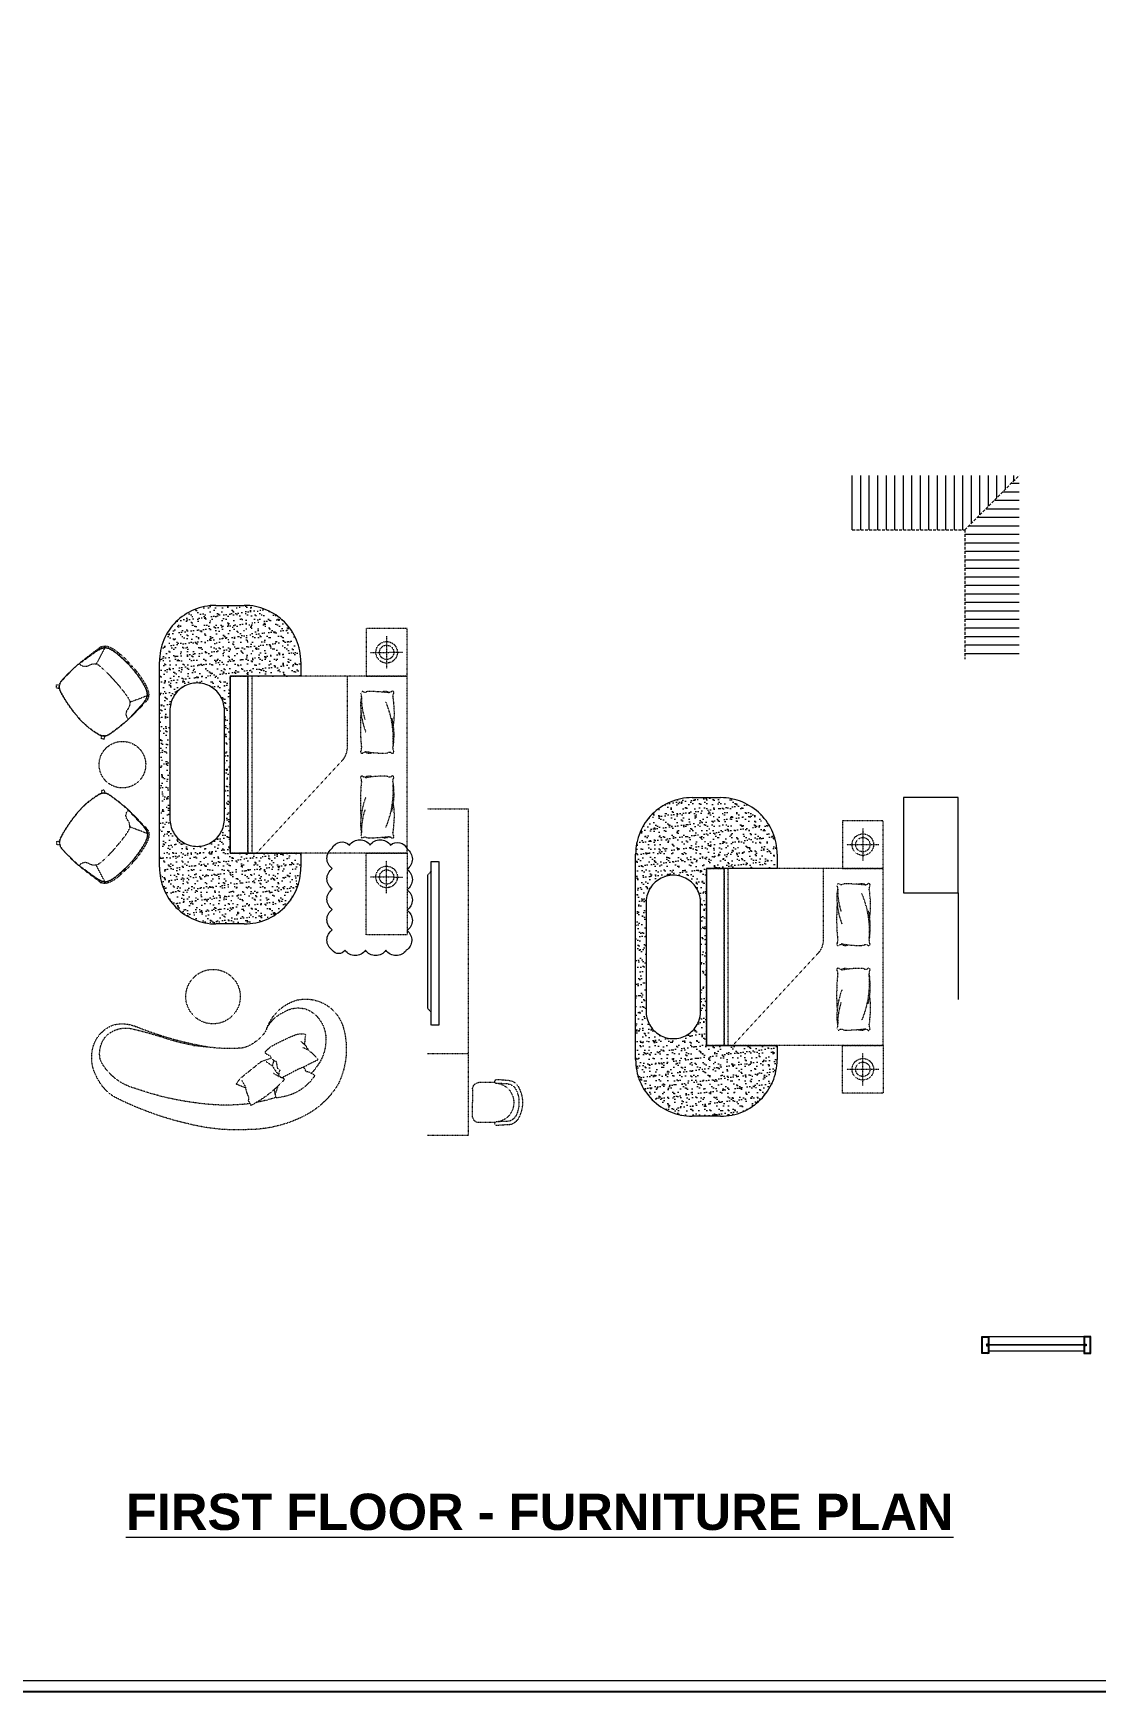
# Model space of a CAD drawing. Header units: inches. Extents: x 210804 to 214260, y -105030 to -103568.
# Drawn here: x 213355 to 213824, y -105030 to -104299 of the extents above; entities that cross this region are included whole.
import ezdxf

# ---------------------------------------------------------------- set-up
doc = ezdxf.new("R2010")
doc.units = ezdxf.units.IN
doc.header["$LTSCALE"] = 0.5
doc.header["$MEASUREMENT"] = 0
doc.linetypes.add('HIDDEN2', pattern=[0.1875, 0.125, -0.0625])
for name, color, linetype, lineweight in [('A3', 30, 'Continuous', 9), ('CUPBOARD', 37, 'Continuous', 13), ('FURNITURE', 253, 'HIDDEN2', 0), ('GLASS', 4, 'Continuous', 18), ('m.s.', 250, 'Continuous', 13), ('WALL', 5, 'Continuous', 25)]:
    doc.layers.add(name, color=color, linetype=linetype, lineweight=lineweight)
doc.layers.add('REVISION', color=1, linetype='Continuous', lineweight=9, true_color=0xff0000)
doc.styles.add('STYLE1', font='arial.ttf', dxfattribs={"height": 8})

# ---------------------------------------------------------------- blocks, each defined once
blk = doc.blocks.new('6r7uki')
at = {"layer": 'm.s.', "ltscale": 15}
h = blk.add_hatch(dxfattribs=at)
h.set_pattern_fill('ANSI31', color=256)
h.set_pattern_definition([(45, (0, 0), (-0.08838834765, 0.08838834765), [])])
h.paths.add_polyline_path([(210444.95, -105210.82), (210445.7, -105210.82), (210445.7, -105213.94), (210443.2, -105213.94), (210443.2, -105206.94), (210445.7, -105206.94), (210445.7, -105210.07), (210444.95, -105210.07)], flags=16)
h.paths.add_polyline_path([(210445.2, -105210.57), (210445.95, -105210.57), (210445.95, -105214.19), (210442.95, -105214.19), (210442.95, -105206.69), (210445.95, -105206.69), (210445.95, -105210.32), (210445.2, -105210.32)])
at = {"layer": 'm.s.', "ltscale": 2}
for points in [[(210445.2, -105210.57), (210445.95, -105210.57), (210445.95, -105214.19), (210442.95, -105214.19), (210442.95, -105206.69), (210445.95, -105206.69), (210445.95, -105210.32), (210445.2, -105210.32)], [(210444.95, -105210.82), (210445.7, -105210.82), (210445.7, -105213.94), (210443.2, -105213.94), (210443.2, -105206.94), (210445.7, -105206.94), (210445.7, -105210.07), (210444.95, -105210.07)]]:
    blk.add_lwpolyline(points, close=True, dxfattribs=at)
blk = doc.blocks.new('g1')
at = {"layer": 'GLASS', "ltscale": 15}
for p, q in [((210487.95, -105210.32), (210445.95, -105210.32)), ((210487.95, -105210.57), (210445.95, -105210.57))]:
    blk.add_line(p, q, dxfattribs=at)
at = {"layer": 'm.s.', "ltscale": 15}
for p, q in [((210445.95, -105206.69), (210487.95, -105206.69)), ((210487.95, -105213.19), (210445.95, -105213.19))]:
    blk.add_line(p, q, dxfattribs=at)
at = {"layer": 'WALL'}
blk.add_blockref('6r7uki', (0, 0), dxfattribs=at)
at = {"layer": 'WALL', "xscale": -1}
blk.add_blockref('6r7uki', (420933.89, 0), dxfattribs=at)
blk = doc.blocks.new('A$Ca07d81fb')
at = {"layer": 'FURNITURE', "ltscale": 502000}
h = blk.add_hatch(dxfattribs=at)
h.set_pattern_fill('AR-SAND', color=251, scale=2)
h.set_pattern_definition([(37.5, (-214133.1983, 98177.105), (-0.125986716, 3.85364754), [0, -3.04, 0, -3.4, 0, -3.25]), (7.5, (-214133.1983, 98177.105), (3.53955341, 5.64429213), [0, -1.64, 0, -2.74, 0, -1.05]), (327.5, (-214135.6583, 98177.105), (6.228283724, 0.011318107), [0, -1, 0, -3.6, 0, -4.7]), (317.5, (-214135.658, 98177.105), (6.01225321, 1.75535113), [0, -0.5, 0, -2.36, 0, -2.7])])
edge = h.paths.add_edge_path()
edge.add_arc((-92.55, 99.75), 12, 1.51974, 178.48026)
edge.add_line((-104.55, 100.06), (-104.55, 51.44))
edge.add_arc((-92.55, 51.75), 12, 181.51974, 358.48026)
edge.add_line((-80.55, 51.44), (-80.55, 100.06))
edge = h.paths.add_edge_path()
edge.add_line((-46.79, 114.75), (-77.99, 114.75))
edge.add_line((-77.99, 114.75), (-77.99, 36.75))
edge.add_line((-77.99, 36.75), (-46.79, 36.75))
edge.add_line((-46.79, 36.75), (-46.79, 30.51))
edge.add_arc((-71.75, 30.51), 24.96, 270, 359.99943, ccw=False)
edge.add_line((-71.75, 5.55), (-84.23, 5.55))
edge.add_arc((-84.23, 30.51), 24.96, 179.99943, 270, ccw=False)
edge.add_line((-109.2, 30.51), (-109.2, 120.99))
edge.add_arc((-84.23, 120.99), 24.96, 90, 179.99943, ccw=False)
edge.add_line((-84.23, 145.95), (-71.75, 145.95))
edge.add_arc((-71.75, 120.99), 24.96, -0.00057, 90, ccw=False)
edge.add_line((-46.79, 120.99), (-46.79, 114.75))
at = {"layer": 'FURNITURE', "transparency": 33554559}
for p, q in [((-8.99, 132.37), (-9, 118.13)), ((-16.12, 125.24), (-1.88, 125.26)), ((0, 114.75), (-70.13, 114.75)), ((0, 114.75), (-70.13, 114.75)), ((-70.13, 36.75), (-70.13, 114.75)), ((-70.13, 36.75), (-70.13, 114.75)), ((-68.35, 36.75), (-68.35, 114.75)), ((-68.35, 36.75), (-68.35, 114.75)), ((-26.28, 83.65), (-26.28, 114.75)), ((0, 36.75), (0, 114.75)), ((-28.77, 77.29), (-66.34, 36.75)), ((0, 36.75), (-74.06, 36.75)), ((0, 36.75), (-74.06, 36.75)), ((-8.99, 19.13), (-9, 33.37)), ((-16.12, 26.26), (-1.88, 26.24))]:
    blk.add_line(p, q, dxfattribs=at)
at = {"layer": 'FURNITURE', "ltscale": 502000, "transparency": 33554559}
blk.add_lwpolyline([(-46.79, 114.75), (-77.99, 114.75), (-77.99, 36.75), (-46.79, 36.75), (-46.79, 30.51, -0.414211), (-71.75, 5.55), (-84.23, 5.55, -0.414216), (-109.2, 30.51), (-109.2, 120.99, -0.414211), (-84.23, 145.95), (-71.75, 145.95, -0.414216), (-46.79, 120.99)], format="xyb", close=True, dxfattribs=at)
blk.add_lwpolyline([(-46.79, 114.75), (-77.99, 114.75), (-77.99, 36.75), (-46.79, 36.75), (-46.79, 30.51, -0.414211), (-71.75, 5.55), (-84.23, 5.55, -0.414216), (-109.2, 30.51), (-109.2, 120.99, -0.414211), (-84.23, 145.95), (-71.75, 145.95, -0.414216), (-46.79, 120.99)], format="xyb", close=True, dxfattribs=at)
at = {"layer": 'FURNITURE', "transparency": 33554559}
for points in [[(-17.99, 135.75), (-17.99, 114.75), (0, 114.75), (0, 135.75)], [(-70.13, 114.75), (-70.13, 36.75), (-77.99, 36.75), (-77.99, 114.75)], [(-70.13, 114.75), (-70.13, 36.75), (-77.99, 36.75), (-77.99, 114.75)], [(-17.99, 15.75), (-17.99, 36.75), (0, 36.75), (0, 15.75)]]:
    blk.add_lwpolyline(points, close=True, dxfattribs=at)
at = {"layer": 'FURNITURE', "ltscale": 502000, "transparency": 33554559}
for points in [[(-104.55, 100.06), (-104.55, 51.44)], [(-80.55, 51.44), (-80.55, 100.06)]]:
    blk.add_lwpolyline(points, dxfattribs=at)
at = {"layer": 'FURNITURE'}
for centre, radius in [((-9, 125.25), 4.75), ((-9, 125.25), 3.16), ((-9, 26.25), 4.75), ((-9, 26.25), 3.16)]:
    blk.add_circle(centre, radius, dxfattribs=at)
at = {"layer": 'FURNITURE', "ltscale": 502000, "transparency": 33554559}
for centre, start, end in [((-92.55, 99.75), 358.48026, 181.51974), ((-92.55, 51.75), 178.48026, 1.51974)]:
    blk.add_arc(centre, 12, start, end, dxfattribs=at)
at = {"layer": 'FURNITURE', "transparency": 33554559}
for centre, radius, start, end in [((-7.24, 102.56), 13.22, 166.48973, 179.9627), ((13.35, 102.32), 33.82, 179.57896, 200.9668), ((-21.88, 106.08), 1.83, 346.48973, 32.86463), ((-19.63, 107.32), 0.688, 78.58896, 162.69046), ((9.26, 105.07), 29.36, 178.87076, 198.72322), ((-18.57, 109.23), 1.55, 233.277, 289.92165), ((-16.72, 104.13), 3.88, 84.62712, 109.92165), ((-17.69, 25.29), 82.72, 83.04343, 89.07509), ((-9.6, 104.13), 3.88, 70.08046, 109.19622), ((-48.79, 87.03), 42.74, 354.86174, 22.89454), ((-7.75, 109.23), 1.55, 250.08046, 306.72512), ((-6.45, 107.49), 0.624, 328.40231, 126.72512), ((-4.44, 106.08), 1.83, 147.59106, 193.51239), ((-19.07, 102.56), 13.22, 0.03941, 13.51239), ((-39.21, 98.28), 33.63, 350.94981, 7.33711), ((-13.52, 111.85), 8.93, 327.59106, 328.40231), ((72.78, 92.57), 93.34, 175.87838, 185.7627), ((-33.6, 89.04), 27.89, 354.32241, 15.25898), ((-35.64, 83.65), 9.36, 317.182, 0), ((-19.87, 81.36), 0.624, 148.40231, 306.72512), ((-12.79, 77), 8.93, 147.59106, 148.40231), ((-21.88, 82.77), 1.83, 327.59106, 13.51239), ((-18.57, 79.62), 1.55, 70.08046, 126.72512), ((-11.21, 114.73), 33.89, 257.58828, 272.10845), ((-16.72, 84.72), 3.88, 250.08046, 287.20822), ((-9.6, 84.72), 3.88, 264.62712, 289.92165), ((-7.75, 79.62), 1.55, 53.277, 109.92165), ((-6.45, 81.36), 0.624, 233.277, 31.59981), ((-4.44, 82.77), 1.83, 166.48973, 212.41106), ((-19.07, 86.29), 13.22, 346.48973, 359.9627), ((-13.52, 77), 8.93, 31.59981, 32.41106), ((72.78, 58.93), 93.34, 174.2373, 184.12162), ((-19.87, 70.14), 0.624, 53.27488, 211.59769), ((-12.79, 74.5), 8.93, 211.59769, 212.40894), ((-21.88, 68.73), 1.83, 346.48761, 32.40894), ((-18.57, 71.88), 1.55, 233.27488, 289.91954), ((-11.21, 36.77), 33.89, 87.89155, 102.41172), ((-16.72, 66.78), 3.88, 72.79178, 109.91954), ((-9.6, 66.78), 3.88, 70.07835, 95.37288), ((-48.79, 64.47), 42.74, 337.10546, 5.13826), ((-7.75, 71.88), 1.55, 250.07835, 306.723), ((-6.45, 70.14), 0.624, 328.40019, 126.723), ((-4.44, 68.73), 1.83, 147.58894, 193.51027), ((-19.07, 65.21), 13.22, 0.0373, 13.51027), ((-13.52, 74.5), 8.93, 327.58894, 328.40019), ((13.35, 49.18), 33.82, 159.0332, 180.42104), ((-33.6, 62.46), 27.89, 344.74102, 5.67759), ((-39.21, 53.22), 33.63, 352.66289, 9.05019), ((9.26, 46.43), 29.36, 161.27678, 181.12924), ((-7.24, 48.94), 13.22, 180.0373, 193.51027), ((-21.88, 45.42), 1.83, 327.13537, 13.51027), ((-19.63, 44.18), 0.688, 197.30954, 281.41104), ((-17.69, 126.21), 82.72, 270.92491, 276.95657), ((-6.45, 44.01), 0.624, 233.27488, 31.59769), ((-4.44, 45.42), 1.83, 166.48761, 212.40894), ((-19.07, 48.94), 13.22, 346.48761, 359.96059), ((-13.52, 39.65), 8.93, 31.59769, 32.40894), ((-18.57, 42.27), 1.55, 70.07835, 126.723), ((-16.72, 47.37), 3.88, 250.07835, 275.37288), ((-9.6, 47.37), 3.88, 250.80378, 289.91954), ((-7.75, 42.27), 1.55, 53.27488, 109.91954)]:
    blk.add_arc(centre, radius, start, end, dxfattribs=at)
blk = doc.blocks.new('DR')
at = {"color": 0, "linetype": 'ByBlock', "lineweight": 0, "ltscale": 100, "transparency": 33554559}
blk.add_wipeout([(-928.47, -5624.9), (-928.22, -5624.03), (-927.79, -5623.2), (-927.2, -5622.37), (-925.97, -5621.57), (-924.4, -5620.85), (-922.37, -5620.25), (-919.78, -5619.75), (-915.11, -5619.21), (-910.6, -5619.1), (-906.19, -5619.22), (-901.26, -5619.82), (-897.26, -5620.77), (-895.39, -5621.63), (-894.38, -5622.36), (-893.71, -5623.16), (-893.23, -5624.07), (-892.88, -5625.8), (-892.65, -5628.48), (-892.38, -5632.26), (-892.17, -5636.45), (-892.1, -5642.91), (-892.36, -5647.06), (-892.49, -5648.41), (-892.73, -5650.53), (-892.9, -5651.33), (-893.21, -5652.06), (-893.52, -5652.58), (-893.86, -5653.01), (-894.32, -5653.48), (-894.85, -5653.88), (-895.54, -5654.25), (-896.29, -5654.51), (-898.36, -5654.98), (-900.86, -5655.47), (-906.34, -5656.2), (-910.05, -5656.44), (-912.61, -5656.49), (-915.07, -5656.41), (-916.39, -5656.31), (-919.65, -5655.88), (-922.15, -5655.36), (-924.05, -5654.85), (-925.18, -5654.5), (-925.95, -5654.24), (-926.62, -5653.88), (-927.27, -5653.37), (-927.72, -5652.89), (-927.95, -5652.58), (-928.37, -5651.84), (-928.67, -5650.96), (-928.85, -5649.71), (-928.94, -5648.84), (-929.41, -5641.66), (-929.41, -5638.02), (-929.04, -5631.62), (-928.69, -5626.89)], dxfattribs=at)
at = {"color": 0, "linetype": 'ByBlock', "transparency": 33554559}
for p, q in [((-928.65, -5624.69), (-928.47, -5624.93)), ((-927.16, -5622.42), (-923.5, -5631.98)), ((-894.31, -5622.42), (-897.97, -5631.98)), ((-892.82, -5624.69), (-893, -5624.93)), ((-928.82, -5653.8), (-927.95, -5652.58)), ((-927.82, -5654.78), (-926.62, -5653.88)), ((-893.65, -5654.78), (-894.85, -5653.88)), ((-892.65, -5653.8), (-893.52, -5652.58))]:
    blk.add_line(p, q, dxfattribs=at)
for centre, radius, start, end in [((-920.48, -5632.03), 10.98, 135.65185, 138.03097), ((-900.98, -5632.03), 10.98, 41.96903, 44.34815), ((-840.2, -5639.5), 89.23, 179.17085, 187.09132), ((-840.28, -5639.51), 89.04, 179.16059, 187.09113), ((-979.38, -5639.54), 87.23, 352.77472, 0.87035), ((-979.34, -5639.54), 87.31, 352.77271, 0.8774), ((-920.66, -5646.46), 10.98, 221.96903, 229.29464), ((-924, -5649.86), 4.79, 187.87979, 255.87239), ((-924, -5649.86), 4.68, 187.87979, 255.87239), ((-912.63, -5615.75), 40.73, 252.04788, 270), ((-912.63, -5615.75), 40.62, 252.04788, 270), ((-912.61, -5588.34), 68.03, 269.98275, 283.84864), ((-912.61, -5588.35), 68.13, 269.98277, 283.85775), ((-897.46, -5649.86), 4.68, 284.12761, 352.12021), ((-897.46, -5649.86), 4.79, 284.12761, 352.12021), ((-900.81, -5646.46), 10.98, 310.70536, 318.03097)]:
    blk.add_arc(centre, radius, start, end, dxfattribs=at)
for points, knots in [([(-929.42, -5638.21), (-929.36, -5637.31), (-929.3, -5636.42), (-929.14, -5634.5), (-929.05, -5634.37), (-928.86, -5632.62), (-928.77, -5631.9), (-928.59, -5630.69), (-928.51, -5630.21), (-928.34, -5627.1), (-928.26, -5626.72), (-928.1, -5626.05), (-928.03, -5625.76), (-927.87, -5625.17), (-927.78, -5624.88), (-927.54, -5624.25), (-927.38, -5623.92), (-927.07, -5623.42), (-926.93, -5623.24), (-926.63, -5622.91), (-926.46, -5622.77), (-926.02, -5622.43), (-925.74, -5622.26), (-924.63, -5621.67), (-923.76, -5621.37), (-922.3, -5620.97), (-921.71, -5620.84), (-920.54, -5620.61), (-919.95, -5620.51), (-918.77, -5620.33), (-918.17, -5620.25), (-916.99, -5620.11), (-916.39, -5620.05), (-915.24, -5619.94), (-914.69, -5619.9), (-913.63, -5619.85), (-913.13, -5619.83), (-912.63, -5619.81)], [0, 0, 0, 0, 5.74796, 5.74796, 12.340757, 12.340757, 17.006509, 17.006509, 20.135823, 20.135823, 22.622153, 22.622153, 24.553746, 24.553746, 26.485339, 26.485339, 28.773757, 28.773757, 30.157059, 30.157059, 31.540361, 31.540361, 33.599612, 33.599612, 39.421665, 39.421665, 43.243429, 43.243429, 47.065194, 47.065194, 50.898572, 50.898572, 54.731951, 54.731951, 58.281404, 58.281404, 61.495665, 61.495665, 61.495665, 61.495665]), ([(-928.21, -5624), (-928.16, -5623.89), (-928.11, -5623.79), (-927.96, -5623.48), (-927.84, -5623.28), (-927.62, -5622.95), (-927.52, -5622.82), (-927.25, -5622.5), (-927.06, -5622.33), (-926.68, -5622.02), (-926.49, -5621.88), (-926.09, -5621.63), (-925.88, -5621.51), (-925.47, -5621.3), (-925.26, -5621.2), (-924.63, -5620.93), (-924.21, -5620.77), (-923.34, -5620.5), (-922.89, -5620.38), (-921.1, -5619.95), (-919.75, -5619.73), (-917.06, -5619.38), (-915.71, -5619.24), (-913.79, -5619.13), (-913.23, -5619.11), (-912.63, -5619.09)], [27.175676, 27.175676, 27.175676, 27.175676, 27.823656, 27.823656, 29.059479, 29.059479, 29.904995, 29.904995, 31.205388, 31.205388, 32.505781, 32.505781, 33.852783, 33.852783, 35.199785, 35.199785, 37.893789, 37.893789, 40.732667, 40.732667, 49.327287, 49.327287, 57.921907, 57.921907, 61.439036, 61.439036, 61.439036, 61.439036]), ([(-893.26, -5624), (-893.31, -5623.89), (-893.35, -5623.79), (-893.51, -5623.48), (-893.62, -5623.28), (-893.85, -5622.95), (-893.95, -5622.82), (-894.22, -5622.5), (-894.41, -5622.33), (-894.78, -5622.02), (-894.98, -5621.88), (-895.38, -5621.63), (-895.59, -5621.51), (-896, -5621.3), (-896.21, -5621.2), (-896.83, -5620.93), (-897.26, -5620.77), (-898.13, -5620.5), (-898.57, -5620.38), (-900.37, -5619.95), (-901.72, -5619.73), (-904.41, -5619.38), (-905.76, -5619.24), (-907.68, -5619.13), (-908.24, -5619.11), (-912.63, -5619.09)], [27.175676, 27.175676, 27.175676, 27.175676, 27.823656, 27.823656, 29.059479, 29.059479, 29.904995, 29.904995, 31.205388, 31.205388, 32.505781, 32.505781, 33.852783, 33.852783, 35.199785, 35.199785, 37.893789, 37.893789, 40.732667, 40.732667, 49.327287, 49.327287, 57.921907, 57.921907, 61.439036, 61.439036, 61.439036, 61.439036]), ([(-892.04, -5638.21), (-892.11, -5637.31), (-892.17, -5636.42), (-892.32, -5634.5), (-892.41, -5634.37), (-892.61, -5632.62), (-892.7, -5631.9), (-892.88, -5630.69), (-892.96, -5630.21), (-893.13, -5627.1), (-893.21, -5626.72), (-893.37, -5626.05), (-893.44, -5625.76), (-893.6, -5625.17), (-893.69, -5624.88), (-893.93, -5624.25), (-894.08, -5623.92), (-894.4, -5623.42), (-894.53, -5623.24), (-894.84, -5622.91), (-895, -5622.77), (-895.44, -5622.43), (-895.73, -5622.26), (-896.84, -5621.67), (-897.71, -5621.37), (-899.17, -5620.97), (-899.75, -5620.84), (-900.93, -5620.61), (-901.52, -5620.51), (-902.7, -5620.33), (-903.29, -5620.25), (-904.48, -5620.11), (-905.08, -5620.05), (-906.23, -5619.94), (-906.78, -5619.9), (-907.84, -5619.85), (-908.34, -5619.83), (-912.62, -5619.81)], [0, 0, 0, 0, 5.74796, 5.74796, 12.340757, 12.340757, 17.006509, 17.006509, 20.135823, 20.135823, 22.622153, 22.622153, 24.553746, 24.553746, 26.485339, 26.485339, 28.773757, 28.773757, 30.157059, 30.157059, 31.540361, 31.540361, 33.599612, 33.599612, 39.421665, 39.421665, 43.243429, 43.243429, 47.065194, 47.065194, 50.898572, 50.898572, 54.731951, 54.731951, 58.281404, 58.281404, 61.495665, 61.495665, 61.495665, 61.495665]), ([(-929.42, -5638.21), (-929.29, -5635.69), (-929.25, -5634.42), (-929.02, -5631.32), (-928.66, -5626.23), (-928.46, -5624.67), (-928.24, -5624.09), (-928.21, -5624)], [4.269411, 4.269411, 4.269411, 4.269411, 9.136602, 18.143865, 24.218142, 27.578719, 28.182099, 28.182099, 28.182099, 28.182099]), ([(-892.04, -5638.21), (-892.18, -5635.69), (-892.22, -5634.42), (-892.45, -5631.32), (-892.81, -5626.23), (-893.01, -5624.67), (-893.22, -5624.09), (-893.26, -5624)], [4.269411, 4.269411, 4.269411, 4.269411, 9.136602, 18.143865, 24.218142, 27.578719, 28.182099, 28.182099, 28.182099, 28.182099])]:
    blk.add_open_spline(points, degree=3, knots=knots, dxfattribs=at)
for points in [[(-929.31, -5638.21), (-928.83, -5633.44), (-927.91, -5625.78), (-927.43, -5624.33), (-926.76, -5623.22), (-925.36, -5622.19), (-922.24, -5621.08), (-918.19, -5620.38), (-914.22, -5620), (-912.63, -5619.93)], [(-892.16, -5638.21), (-892.64, -5633.44), (-893.56, -5625.78), (-894.03, -5624.33), (-894.71, -5623.22), (-896.11, -5622.19), (-899.23, -5621.08), (-903.28, -5620.38), (-907.25, -5620), (-912.63, -5619.93)], [(-912.63, -5630.58), (-917.22, -5630.76), (-920.02, -5631.03), (-922.24, -5631.44), (-923.5, -5631.98), (-924.61, -5633.29), (-925.1, -5634.18), (-925.54, -5635.8), (-926.27, -5637.04), (-927.67, -5638.01), (-929.31, -5638.21)], [(-912.63, -5630.58), (-904.25, -5630.76), (-901.45, -5631.03), (-899.23, -5631.44), (-897.97, -5631.98), (-896.86, -5633.29), (-896.36, -5634.18), (-895.93, -5635.8), (-895.19, -5637.04), (-893.8, -5638.01), (-892.16, -5638.21)]]:
    blk.add_spline(points, degree=3, dxfattribs=at)
blk = doc.blocks.new('JHUHJHJHJHGHG')
at = {"layer": 'FURNITURE', "transparency": 33554559}
for p, q in [((239370.2, -92774.6), (239368.2, -92779.1)), ((239372.8, -92764.7), (239370, -92770.3)), ((239370, -92770.3), (239370.2, -92774.6)), ((239401.4, -92778.2), (239402.1, -92774)), ((239402.1, -92774), (239408.5, -92774.6)), ((239364.9, -92786), (239355.4, -92789.9)), ((239355.4, -92789.9), (239359.8, -92796.6)), ((239359.8, -92796.6), (239385.1, -92816.9)), ((239366.4, -92785.9), (239364.9, -92786)), ((239368.2, -92779.1), (239366.4, -92785.9)), ((239401.4, -92778.2), (239400.5, -92783.7)), ((239404.2, -92785.9), (239401.4, -92778.2)), ((239404.9, -92799.5), (239412.2, -92796.7)), ((239412.2, -92796.7), (239412.3, -92795.4)), ((239385.1, -92816.9), (239396.5, -92820.8)), ((239398.2, -92811.4), (239390.9, -92816.4)), ((239398.2, -92811.4), (239402.7, -92804.3)), ((239399.5, -92818.1), (239398.2, -92811.4)), ((239404.9, -92799.5), (239399.3, -92802.6)), ((239402.6, -92817.3), (239404, -92808.7)), ((239402.7, -92804.3), (239405.1, -92802.4)), ((239404, -92808.7), (239407, -92806.4)), ((239405.1, -92802.4), (239404.9, -92799.5)), ((239405.8, -92803.5), (239405.9, -92799.6)), ((239407, -92806.4), (239405.8, -92803.5)), ((239405.9, -92799.6), (239409.8, -92797.6)), ((239428.8, -92807.6), (239409.8, -92797.6)), ((239435, -92810.1), (239428.8, -92807.6)), ((239436.6, -92808.1), (239435, -92810.1)), ((239435, -92810.1), (239440.7, -92813.3)), ((239438.2, -92804.7), (239436.6, -92808.1)), ((239441.8, -92804.1), (239438.2, -92804.7)), ((239440.7, -92813.3), (239452.3, -92819)), ((239444.5, -92802.6), (239441.8, -92804.1)), ((239448.6, -92800.3), (239444.5, -92802.6)), ((239390.4, -92829.2), (239395.2, -92833.7)), ((239390.8, -92826), (239395.7, -92823.3)), ((239395.7, -92823.3), (239396.5, -92820.8)), ((239396.5, -92820.8), (239400.2, -92817.4)), ((239396.5, -92820.8), (239399.5, -92818.1)), ((239400.2, -92817.4), (239402.6, -92817.3)), ((239440.9, -92830), (239434.3, -92833.3)), ((239436.5, -92836.5), (239437.4, -92847.3)), ((239446.9, -92825.3), (239440.9, -92830)), ((239452.3, -92819), (239446.9, -92825.3))]:
    blk.add_line(p, q, dxfattribs=at)
for centre, radius, start, end in [((239356.4, -92970.5), 234.8, 86.6259, 103.3673), ((239367.9, -92886.5), 150.5, 64.8491, 89.1124), ((239385.6, -93119), 386.1, 102.4811, 117.0868), ((239390.2, -92841.7), 100.4, 31.6964, 65.5097), ((239243.2, -92824.6), 59.5, 124.1048, 158.9782), ((239351.7, -93113.2), 348.3, 97.3465, 109.3686), ((239343.3, -93006.3), 241.2, 84.7745, 98.8542), ((239339, -92976.2), 211.8, 81.1223, 82.8834), ((239308, -92888.8), 140, 41.8243, 62.4012), ((239339, -92976.2), 211.8, 72.6666, 79.0645), ((239400.2, -92831.7), 57.7, 32.9795, 81.7831), ((239252, -92847.5), 64.8, 104.1582, 151.615), ((239293.3, -92750.8), 81.1, 327.6254, 334.3743), ((239391.4, -92831.4), 94.4, 343.5616, 26.7449), ((239231.7, -92821.4), 47.8, 157.5792, 199.9798), ((239205.6, -92822.4), 12, 151.615, 169.8858), ((239365.6, -92870.6), 104.1, 32.1518, 40.7556), ((239409.1, -92842.6), 52.5, 354.0746, 36.8377), ((239222.7, -92823.8), 38.5, 198.0452, 252.5298), ((239225.6, -92826), 32.3, 169.8858, 218.1233), ((239386.8, -93225.6), 397.1, 100.7466, 112.508), ((239336.9, -93037.1), 203.7, 99.1986, 110.6421), ((239286.5, -92611.3), 225.3, 274.5313, 278.8586), ((239347.5, -93015.2), 183.1, 85.9079, 100.9333), ((239358.9, -92856.5), 24, 64.383, 85.9079), ((239345.3, -92884.7), 55.3, 40.8497, 64.383), ((239391.8, -92827.7), 2, 118.4993, 226.7107), ((239519.3, -92615.6), 251, 240.3604, 248.0716), ((239416.2, -92817.8), 27.6, 303.1616, 334.0995), ((239224.3, -92823.2), 33.2, 223.2626, 285.5828), ((239146.2, -92475.2), 389.8, 282.9026, 287.7516), ((239369, -92864.2), 24, 19.9123, 40.8497), ((239428.7, -92837.4), 41.5, 206.3571, 246.6806), ((239442.3, -92837.7), 54, 199.9123, 254.7694), ((239432.8, -92828.2), 21.4, 245.5861, 277.5416), ((239437.5, -92844.1), 46.6, 258.3956, 346.8299), ((239435.4, -92847.5), 2, 277.5416, 4.3994), ((239423.1, -92843.7), 38.4, 299.1203, 358.1448), ((239220, -92819.8), 41.6, 257.7797, 293.8385), ((239428.6, -92848.7), 31.5, 238.8001, 294.8888)]:
    blk.add_arc(centre, radius, start, end, dxfattribs=at)
blk = doc.blocks.new('D')
at = {"color": 0, "linetype": 'ByBlock'}
blk.add_wipeout([(299433, 319190), (299747, 319191), (299761, 319188), (299793, 319171), (299809, 319151), (299814, 319136), (299817, 319125), (299817, 318939), (299808, 318932), (299807, 318910), (299793, 318859), (299771, 318820), (299744, 318790), (299718, 318768), (299689, 318753), (299653, 318739), (299611, 318731), (299571, 318731), (299532, 318739), (299486, 318757), (299462, 318772), (299439, 318791), (299421, 318811), (299396, 318850), (299382, 318888), (299377, 318913), (299377, 318932), (299368, 318939), (299368, 319125), (299372, 319139), (299376, 319150), (299387, 319166), (299404, 319180), (299417, 319187), (299425, 319189)], dxfattribs=at).translate(0, 0, 783)
at = {"color": 0, "linetype": 'ByBlock', "transparency": 33554559}
for p, q in [((299342, 318821, 783), (299336, 318929, 783)), ((299383, 318797, 783), (299377, 318932, 783)), ((299802, 318797, 783), (299808, 318932, 783)), ((299842, 318821, 783), (299849, 318929, 783))]:
    blk.add_line(p, q, dxfattribs=at)
at = {"color": 0, "linetype": 'ByBlock', "transparency": 33554559, "elevation": 783}
for points in [[(299368, 319125, -0.362381), (299438, 319191)], [(299817, 319125, 0.362381), (299747, 319191)]]:
    blk.add_lwpolyline(points, format="xyb", dxfattribs=at)
for points in [[(299438, 319191), (299592, 319191)], [(299747, 319191), (299592, 319191)], [(299368, 318936), (299368, 319125)], [(299817, 318936), (299817, 319125)]]:
    blk.add_lwpolyline(points, dxfattribs=at)
at = {"color": 0, "linetype": 'ByBlock', "transparency": 33554559}
for centre, radius, start, end in [((299357, 318918, 783), 24.2, 34.9909, 151.1709), ((299539, 318810, 783), 197, 176.7393, 196.0269), ((299584, 318940, 783), 208, 188.5284, 230.0065), ((299489, 318804, 783), 106, 183.5309, 227.4761), ((299601, 318940, 783), 208, 309.9935, 351.4716), ((299696, 318804, 783), 106, 312.5239, 356.4691), ((299828, 318918, 783), 24.2, 28.8291, 145.0091), ((299646, 318810, 783), 197, 343.9731, 3.2607), ((299484, 318803, 783), 143, 199.3894, 244.9622), ((299551, 318892, 783), 214, 231.1789, 257.4503), ((299589, 318980, 783), 348, 241.6146, 270.487), ((299424, 318673, 783), 5.782309999999994e-11, 123.2291, 360), ((299597, 318965, 783), 236, 231.4474, 268.9795), ((299580, 318916, 783), 245, 251.9325, 272.8105), ((299588, 318965, 783), 236, 271.0205, 308.5526), ((299604, 318916, 783), 245, 267.1895, 288.0675), ((299595, 318980, 783), 348, 269.513, 298.3854), ((299634, 318892, 783), 214, 282.5497, 308.8211), ((299700, 318803, 783), 143, 295.0378, 340.6106), ((299761, 318673, 783), 5.782309999999994e-11, 180, 56.7709)]:
    blk.add_arc(centre, radius, start, end, dxfattribs=at)
blk = doc.blocks.new('ty54y 5y')
at = {"layer": 'FURNITURE', "linetype": 'ByBlock', "ltscale": 2}
for p, q in [((66860.29, -50297.85), (66858.64, -50297.85)), ((66858.64, -50297.85), (66858.64, -50333.96)), ((66860.29, -50333.96), (66860.29, -50297.85)), ((66860.29, -50300.02), (66861.13, -50300.91)), ((66860.29, -50331.13), (66860.29, -50300.02)), ((66861.13, -50300.91), (66861.13, -50330.13)), ((66861.13, -50330.13), (66860.29, -50331.13)), ((66858.64, -50333.96), (66860.29, -50333.96))]:
    blk.add_line(p, q, dxfattribs=at)
blk = doc.blocks.new('*U290')
at = {"layer": 'Defpoints', "lineweight": 0, "ltscale": 2.5}
for points in [[(0, 1461.92), (-1063.8, 1461.92), (-1063.8, 0), (0, 0)], [(-5, 1456.92), (-1058.8, 1456.92), (-1058.8, 5), (-5, 5)]]:
    blk.add_lwpolyline(points, close=True, dxfattribs=at)

msp = doc.modelspace()

# ---------------------------------------------------------------- hatches: boundary and pattern name
at = {"layer": 'FURNITURE', "transparency": 33554559}
h = msp.add_hatch(dxfattribs=at)
h.set_pattern_fill('ANSI31', color=256, scale=30, angle=45)
h.paths.add_polyline_path([(213734.39, -104494.04), (213716.25, -104494.04), (213716.25, -104518.04), (213734.39, -104518.04)])
h.paths.add_polyline_path([(213764.39, -104494.04), (213734.39, -104494.04), (213734.39, -104518.04), (213764.39, -104518.04)])
h.paths.add_polyline_path([(213794.39, -104494.04), (213764.39, -104494.04), (213764.39, -104518.04), (213794.39, -104518.04)])
h.paths.add_polyline_path([(213789.89, -104494.04), (213794.39, -104494.04), (213794.39, -104518.04), (213765.89, -104518.04)], flags=16)
h = msp.add_hatch(dxfattribs=at)
h.set_pattern_fill('ANSI31', color=256, scale=30, angle=135)
h.set_pattern_definition([(180, (-30, -15), (-2e-16, -3.75), [])])
h.paths.add_polyline_path([(213789.89, -104494.04), (213765.89, -104518.04), (213765.89, -104519.54), (213789.89, -104519.54)])
h.paths.add_polyline_path([(213789.89, -104519.54), (213765.89, -104519.54), (213765.89, -104549.54), (213789.89, -104549.54)])
h.paths.add_polyline_path([(213789.89, -104549.54), (213765.89, -104549.54), (213765.89, -104575.04), (213789.89, -104575.04)])
at = {"layer": 'FURNITURE', "ltscale": 502000}
h = msp.add_hatch(dxfattribs=at)
h.set_pattern_fill('AR-SAND', color=251, scale=2)
h.set_pattern_definition([(37.5, (-613.31, -6520.186), (-0.125986716, 3.85364754), [0, -3.04, 0, -3.4, 0, -3.25]), (7.5, (-613.31, -6520.186), (3.53955341, 5.64429213), [0, -1.64, 0, -2.74, 0, -1.05]), (327.5, (-615.77, -6520.186), (6.228283724, 0.011318107), [0, -1, 0, -3.6, 0, -4.7]), (317.5, (-615.77, -6520.186), (6.01225321, 1.75535113), [0, -0.5, 0, -2.36, 0, -2.7])])
edge = h.paths.add_edge_path()
edge.add_arc((213427.34, -104597.55), 12, 1.51974, 178.48026)
edge.add_line((213415.34, -104597.23), (213415.34, -104645.86))
edge.add_arc((213427.34, -104645.54), 12, 181.51974, 358.48026)
edge.add_line((213439.34, -104645.86), (213439.34, -104597.23))
edge = h.paths.add_edge_path()
edge.add_line((213473.1, -104582.54), (213441.89, -104582.54))
edge.add_line((213441.89, -104582.54), (213441.89, -104660.54))
edge.add_line((213441.89, -104660.54), (213473.1, -104660.54))
edge.add_line((213473.1, -104660.54), (213473.1, -104666.78))
edge.add_arc((213448.14, -104666.78), 24.96, 270, 359.99943, ccw=False)
edge.add_line((213448.14, -104691.74), (213435.65, -104691.74))
edge.add_arc((213435.65, -104666.78), 24.96, 179.99943, 270, ccw=False)
edge.add_line((213410.69, -104666.78), (213410.69, -104576.3))
edge.add_arc((213435.65, -104576.3), 24.96, 90, 179.99943, ccw=False)
edge.add_line((213435.65, -104551.34), (213448.14, -104551.34))
edge.add_arc((213448.14, -104576.3), 24.96, -0.00057, 90, ccw=False)
edge.add_line((213473.1, -104576.3), (213473.1, -104582.54))

# ---------------------------------------------------------------- linework, layer by layer
at = {"layer": 'CUPBOARD', "ltscale": 20, "transparency": 33554559}
msp.add_lwpolyline([(213738.89, -104678.04), (213762.89, -104678.04), (213762.89, -104636.04), (213738.89, -104636.04)], close=True, dxfattribs=at)
msp.add_lwpolyline([(213738.89, -104678.04), (213762.89, -104678.04), (213762.89, -104725.04)], dxfattribs=at)
at = {"layer": 'FURNITURE', "ltscale": 20, "transparency": 33554559}
for p, q in [((213765.89, -104518.04), (213789.89, -104494.04)), ((213716.25, -104518.04), (213765.89, -104518.04)), ((213765.89, -104518.04), (213765.89, -104575.04))]:
    msp.add_line(p, q, dxfattribs=at)
at = {"layer": 'FURNITURE', "transparency": 33554559}
for p, q in [((213510.9, -104564.92), (213510.88, -104579.16)), ((213503.77, -104572.06), (213518.01, -104572.03)), ((213519.89, -104582.54), (213449.75, -104582.54)), ((213519.89, -104582.54), (213449.75, -104582.54)), ((213449.75, -104660.54), (213449.75, -104582.54)), ((213449.75, -104660.54), (213449.75, -104582.54)), ((213451.54, -104660.54), (213451.54, -104582.54)), ((213451.54, -104660.54), (213451.54, -104582.54)), ((213493.61, -104613.64), (213493.61, -104582.54)), ((213519.89, -104660.54), (213519.89, -104582.54)), ((213491.12, -104620), (213453.55, -104660.54)), ((213519.89, -104660.54), (213445.82, -104660.54)), ((213519.89, -104660.54), (213445.82, -104660.54)), ((213510.9, -104678.16), (213510.88, -104663.92)), ((213503.77, -104671.03), (213518.01, -104671.06)), ((213546.89, -104749.04), (213528.89, -104749.04))]:
    msp.add_line(p, q, dxfattribs=at)
at = {"layer": 'FURNITURE', "ltscale": 20, "transparency": 33554559}
msp.add_lwpolyline([(213716.25, -104518.04), (213716.25, -104494.04)], dxfattribs=at)
at = {"layer": 'FURNITURE', "ltscale": 502000, "transparency": 33554559}
msp.add_lwpolyline([(213473.1, -104582.54), (213441.89, -104582.54), (213441.89, -104660.54), (213473.1, -104660.54), (213473.1, -104666.78, -0.414211), (213448.14, -104691.74), (213435.65, -104691.74, -0.414216), (213410.69, -104666.78), (213410.69, -104576.3, -0.414211), (213435.65, -104551.34), (213448.14, -104551.34, -0.414216), (213473.1, -104576.3)], format="xyb", close=True, dxfattribs=at)
at = {"layer": 'FURNITURE', "transparency": 33554559}
for points in [[(213501.89, -104561.54), (213501.89, -104582.54), (213519.89, -104582.54), (213519.89, -104561.54)], [(213449.75, -104582.54), (213449.75, -104660.54), (213441.89, -104660.54), (213441.89, -104582.54)], [(213449.75, -104582.54), (213449.75, -104660.54), (213441.89, -104660.54), (213441.89, -104582.54)], [(213501.89, -104696.54), (213501.89, -104660.54), (213519.89, -104660.54), (213519.89, -104696.54)]]:
    msp.add_lwpolyline(points, close=True, dxfattribs=at)
at = {"layer": 'FURNITURE', "ltscale": 502000, "transparency": 33554559}
for points in [[(213415.34, -104597.23), (213415.34, -104645.86)], [(213439.34, -104645.86), (213439.34, -104597.23)]]:
    msp.add_lwpolyline(points, dxfattribs=at)
at = {"layer": 'FURNITURE', "transparency": 33554559}
msp.add_lwpolyline([(213528.89, -104641.04), (213546.89, -104641.04), (213546.89, -104785.04), (213528.89, -104785.04)], dxfattribs=at)
at = {"layer": 'FURNITURE'}
for centre, radius in [((213510.89, -104572.04), 4.75), ((213510.89, -104572.04), 3.16), ((213510.89, -104671.04), 4.75), ((213510.89, -104671.04), 3.16)]:
    msp.add_circle(centre, radius, dxfattribs=at)
at = {"layer": 'FURNITURE', "transparency": 33554559}
msp.add_circle((213434.35, -104723.76), 12, dxfattribs=at)
at = {"layer": 'FURNITURE', "ltscale": 502000, "transparency": 33554559}
for centre, start, end in [((213427.34, -104597.55), 358.48026, 181.51974), ((213427.34, -104645.54), 178.48026, 1.51974)]:
    msp.add_arc(centre, 12, start, end, dxfattribs=at)
at = {"layer": 'FURNITURE', "transparency": 33554559}
for centre, radius, start, end in [((213512.65, -104594.73), 13.22, 166.48973, 179.9627), ((213498.01, -104591.21), 1.83, 346.48973, 32.86463), ((213500.26, -104589.97), 0.688, 78.58896, 162.69046), ((213529.15, -104592.22), 29.36, 178.87076, 198.72322), ((213501.32, -104588.06), 1.55, 233.277, 289.92165), ((213503.17, -104593.16), 3.88, 84.62712, 109.92165), ((213502.2, -104672), 82.72, 83.04343, 89.07509), ((213510.29, -104593.16), 3.88, 70.08046, 109.19622), ((213512.14, -104588.06), 1.55, 250.08046, 306.72512), ((213513.44, -104589.8), 0.624, 328.40231, 126.72512), ((213515.45, -104591.21), 1.83, 147.59106, 193.51239), ((213500.82, -104594.73), 13.22, 0.03941, 13.51239), ((213506.36, -104585.44), 8.93, 327.59106, 328.40231), ((213592.66, -104604.72), 93.34, 175.87838, 185.7627), ((213533.24, -104594.97), 33.82, 179.57896, 200.9668), ((213471.1, -104610.26), 42.74, 354.86174, 22.89454), ((213480.68, -104599.02), 33.63, 350.94981, 7.33711), ((213486.28, -104608.25), 27.89, 354.32241, 15.25898), ((213484.25, -104613.64), 9.36, 317.182, 0), ((213498.01, -104614.52), 1.83, 327.59106, 13.51239), ((213515.45, -104614.52), 1.83, 166.48973, 212.41106), ((213500.82, -104611), 13.22, 346.48973, 359.9627), ((213500.02, -104615.93), 0.624, 148.40231, 306.72512), ((213507.1, -104620.29), 8.93, 147.59106, 148.40231), ((213501.32, -104617.67), 1.55, 70.08046, 126.72512), ((213508.68, -104582.56), 33.89, 257.58828, 272.10845), ((213503.17, -104612.57), 3.88, 250.08046, 287.20822), ((213510.29, -104612.57), 3.88, 264.62712, 289.92165), ((213512.14, -104617.67), 1.55, 53.277, 109.92165), ((213513.44, -104615.93), 0.624, 233.277, 31.59981), ((213506.36, -104620.29), 8.93, 31.59981, 32.41106), ((213592.66, -104638.37), 93.34, 174.2373, 184.12162), ((213500.02, -104627.15), 0.624, 53.27488, 211.59769), ((213507.1, -104622.8), 8.93, 211.59769, 212.40894), ((213498.01, -104628.57), 1.83, 346.48761, 32.40894), ((213501.32, -104625.41), 1.55, 233.27488, 289.91954), ((213508.68, -104660.52), 33.89, 87.89155, 102.41172), ((213503.17, -104630.51), 3.88, 72.79178, 109.91954), ((213510.29, -104630.51), 3.88, 70.07835, 95.37288), ((213471.1, -104632.82), 42.74, 337.10546, 5.13826), ((213512.14, -104625.41), 1.55, 250.07835, 306.723), ((213513.44, -104627.15), 0.624, 328.40019, 126.723), ((213515.45, -104628.57), 1.83, 147.58894, 193.51027), ((213500.82, -104632.08), 13.22, 0.0373, 13.51027), ((213506.36, -104622.8), 8.93, 327.58894, 328.40019), ((213533.24, -104648.11), 33.82, 159.0332, 180.42104), ((213486.28, -104634.83), 27.89, 344.74102, 5.67759), ((213529.15, -104650.86), 29.36, 161.27678, 181.12924), ((213480.68, -104644.07), 33.63, 352.66289, 9.05019), ((213512.65, -104648.35), 13.22, 180.0373, 193.51027), ((213498.01, -104651.87), 1.83, 327.13537, 13.51027), ((213515.45, -104651.87), 1.83, 166.48761, 212.40894), ((213500.82, -104648.35), 13.22, 346.48761, 359.96059), ((213500.26, -104653.11), 0.688, 197.30954, 281.41104), ((213501.32, -104655.03), 1.55, 70.07835, 126.723), ((213503.17, -104649.92), 3.88, 250.07835, 275.37288), ((213502.2, -104571.08), 82.72, 270.92491, 276.95657), ((213510.29, -104649.92), 3.88, 250.80378, 289.91954), ((213512.14, -104655.03), 1.55, 53.27488, 109.91954), ((213513.44, -104653.29), 0.624, 233.27488, 31.59769), ((213506.36, -104657.64), 8.93, 31.59769, 32.40894)]:
    msp.add_arc(centre, radius, start, end, dxfattribs=at)
at = {"layer": 'REVISION'}
msp.add_lwpolyline([(213486.93, -104703.34, -0.520567), (213486.93, -104694.34, -0.520567), (213486.93, -104685.34, -0.520567), (213486.93, -104676.34, -0.520567), (213486.93, -104667.34, -0.520567), (213486.93, -104658.34, -0.520567), (213494.57, -104656.99, -0.520567), (213503.57, -104656.99, -0.520567), (213512.57, -104656.99, -0.520567), (213519.89, -104658.67, -0.520567), (213519.89, -104667.67, -0.520567), (213519.89, -104676.67, -0.520567), (213519.89, -104685.67, -0.520567), (213519.89, -104694.67, -0.520567), (213519.56, -104703.34, -0.520567), (213510.56, -104703.34, -0.520567), (213501.56, -104703.34, -0.520567), (213492.56, -104703.34, -0.520567)], format="xyb", close=True, dxfattribs=at)

# ---------------------------------------------------------------- block references
at = {"layer": 'FURNITURE', "transparency": 33554559, "xscale": -2, "yscale": 2, "zscale": 2}
msp.add_blockref('ty54y 5y', (347251.14, -4068.5), dxfattribs=at)
at = {"layer": 'FURNITURE', "transparency": 33554559, "xscale": -0.3719485425859542, "yscale": 0.3719485425859542, "zscale": 0.3719485425859541, "rotation": 180}
msp.add_blockref('JHUHJHJHJHGHG', (124416.73, -139275.42), dxfattribs=at)
at = {"layer": 'WALL', "ltscale": 15}
msp.add_blockref('A$Ca07d81fb', (213729.89, -104782.04), dxfattribs=at)
at = {"layer": 'WALL'}
msp.add_blockref('g1', (3330.44, 333.15), dxfattribs=at)

# ---------------------------------------------------------------- texts
at = {"layer": 'A3', "ltscale": 15, "insert": (213395.89, -104942.82), "char_height": 16, "width": 427.6816, "attachment_point": 1, "style": 'STYLE1'}
msp.add_mtext('{\\fArial|b1|i0|c0|p34;\\LFIRST FLOOR - FURNITURE PLAN}', dxfattribs=at)

# ---------------------------------------------------------------- next in the draw order: block references
at = {"layer": 'FURNITURE', "transparency": 33554559, "xscale": -0.8789967036989412, "yscale": 0.8789967036989413, "zscale": 0.8789967036989412, "rotation": 311.4468741439333}
msp.add_blockref('DR', (216571.11, -100708.74), dxfattribs=at)
at = {"layer": 'FURNITURE', "ltscale": 0.65, "transparency": 33554559, "xscale": -0.03937000000000011, "yscale": 0.03937000000000011, "zscale": 0.03937, "rotation": 90}
msp.add_blockref('D', (226115.34, -92975.52, -30.82), dxfattribs=at)

# ---------------------------------------------------------------- next in the draw order: linework, layer by layer
at = {"layer": 'FURNITURE', "transparency": 33554559}
msp.add_circle((213394.39, -104621.54), 10.26, dxfattribs=at)

# ---------------------------------------------------------------- next in the draw order: block references
at = {"layer": 'FURNITURE', "transparency": 33554559, "xscale": 0.8789967036989388, "yscale": 0.8789967036989388, "zscale": 0.8789967036989388, "rotation": 228.5531258560667}
msp.add_blockref('DR', (216571.11, -108534.34), dxfattribs=at)

# ---------------------------------------------------------------- next in the draw order: linework, layer by layer
at = {"ltscale": 15}
msp.add_lwpolyline([(213001.96, -103568.22), (214259.76, -103568.22), (214259.76, -105030.12), (213001.96, -105030.12)], close=True, dxfattribs=at)

# ---------------------------------------------------------------- next in the draw order: block references
at = {"linetype": 'ByBlock'}
msp.add_blockref('*U290', (214065.76, -105030.14, 0), dxfattribs=at)

doc.saveas('drawing.dxf')
